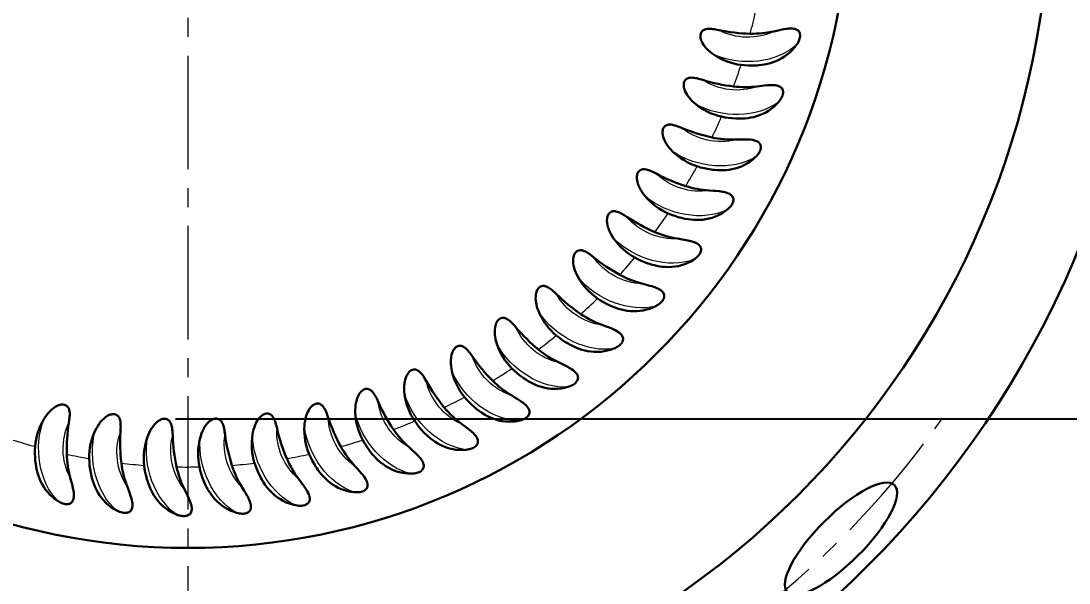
# Model space of a CAD drawing. Extents: x 89 to 609, y 11 to 440.
# Drawn here: x 226.08 to 274.58, y 169.92 to 195.93 of the extents above; entities that cross this region are included whole.
import ezdxf

# ---------------------------------------------------------------- set-up
doc = ezdxf.new("R2010")
doc.units = 0
doc.header["$LTSCALE"] = 7
doc.header["$MEASUREMENT"] = 0
doc.linetypes.add('CENTER2', pattern=[1.125, 0.75, -0.125, 0.125, -0.125])
doc.layers.get('0').update_dxf_attribs({"linetype": 'CONTINUOUS', "lineweight": 15})
for name, color, linetype, lineweight in [('1', 1, 'CENTER2', 15), ('3', 3, 'CONTINUOUS', 30), ('8', 252, 'CONTINUOUS', 15)]:
    doc.layers.add(name, color=color, linetype=linetype, lineweight=lineweight)
doc.styles.add('ITALICT', font='ITALICT.shx', dxfattribs={"width": 0.8, "height": 3})
doc.dimstyles.get("Standard").update_dxf_attribs({"dimtxt": 3, "dimasz": 3, "dimexe": 0.5, "dimexo": 0.5, "dimgap": 0.8, "dimtad": 1, "dimdsep": 46, "dimtxsty": 'ITALICT', "dimcen": 0.09, "dimazin": 2, "dimtfac": 1, "dimtmove": 0, "dimatfit": 3, "dimfxl": 1, "dimtolj": 1, "dimtzin": 0, "dimarcsym": 0})

# ---------------------------------------------------------------- blocks, each defined once
blk = doc.blocks.new('*D10')
at = {"color": 0, "lineweight": -2}
for p, q in [((235.382, 226.87), (314.622, 226.87)), ((314.122, 180.524), (314.122, 223.87)), ((233.233, 177.524), (314.622, 177.524))]:
    blk.add_line(p, q, dxfattribs=at)
at = {"color": 0}
for points in [[(314.622, 223.87), (313.622, 223.87), (314.122, 226.87)], [(313.622, 180.524), (314.622, 180.524), (314.122, 177.524)]]:
    blk.add_solid(points, dxfattribs=at)
at = {"color": 0, "insert": (311.822, 203.447), "char_height": 3, "attachment_point": 5, "rotation": 90, "style": 'ITALICT'}
blk.add_mtext('\\A1;49.35', dxfattribs=at)
blk = doc.blocks.new('*D46')
at = {"color": 0, "lineweight": -2}
for p, q in [((234.307, 278.197), (340.204, 278.197)), ((339.704, 275.197), (339.704, 129.197)), ((234.307, 126.197), (340.204, 126.197))]:
    blk.add_line(p, q, dxfattribs=at)
at = {"color": 0}
for points in [[(339.204, 275.197), (340.204, 275.197), (339.704, 278.197)], [(339.204, 129.197), (340.204, 129.197), (339.704, 126.197)]]:
    blk.add_solid(points, dxfattribs=at)
at = {"color": 0, "insert": (337.404, 202.197), "char_height": 3, "attachment_point": 5, "rotation": 90, "style": 'ITALICT'}
blk.add_mtext('\\A1;152', dxfattribs=at)
blk = doc.blocks.new('*D49')
at = {"color": 0, "lineweight": -2}
blk.add_line((306.788, 183.85), (291.997, 187.568), dxfattribs=at)
at = {"color": 0}
blk.add_solid([(292.119, 188.053), (291.875, 187.084), (289.087, 188.3)], dxfattribs=at)
at = {"color": 0, "insert": (303.026, 187.167), "char_height": 3, "attachment_point": 5, "rotation": 345.8882, "style": 'ITALICT'}
blk.add_mtext('\\A1;R57', dxfattribs=at)
blk = doc.blocks.new('*D50')
at = {"color": 0, "lineweight": -2}
blk.add_line((309.376, 149.346), (290.556, 162.509), dxfattribs=at)
blk.add_arc((233.807, 202.197), 66.25, 321.48913, 325.46446, dxfattribs=at)
at = {"color": 0}
blk.add_solid([(290.842, 162.919), (290.269, 162.099), (288.098, 164.228)], dxfattribs=at)
at = {"color": 0, "insert": (304.56, 155.521), "char_height": 3, "attachment_point": 5, "rotation": 325.032, "style": 'ITALICT'}
blk.add_mtext('\\A1;R66.25', dxfattribs=at)
blk = doc.blocks.new('*U64')
at = {"layer": '1'}
blk.add_arc((42.738, 0), 42.738, 170.2086, 189.7914, dxfattribs=at)
at = {"layer": '3'}
blk.add_ellipse((0, 0), major_axis=(0, 3.5), ratio=0.316357, dxfattribs=at)
blk = doc.blocks.new('*U65')
at = {"color": 0, "linetype": 'ByBlock', "lineweight": -2, "rotation": 135.0000000000001}
blk.add_blockref('*U64', (264.028, 171.977), dxfattribs=at)

msp = doc.modelspace()

# ---------------------------------------------------------------- linework, layer by layer
at = {"layer": '1'}
msp.add_line((233.807, 202.197), (233.807, 126.197), dxfattribs=at)
msp.add_arc((233.807, 202.197), 57, 193.4627, 347.3297, dxfattribs=at)
at = {"layer": '3'}
for radius in [44.5, 39.908, 30.65]:
    msp.add_circle((233.807, 202.197), radius, dxfattribs=at)
at = {"layer": '8', "lineweight": 30}
for points in [[(258.378, 195.509), (258.241, 195.536), (258.172, 195.548), (258.1, 195.559), (258.027, 195.566), (257.971, 195.569), (257.915, 195.57), (257.849, 195.566), (257.785, 195.556), (257.754, 195.549), (257.723, 195.539), (257.695, 195.527), (257.667, 195.513), (257.629, 195.487), (257.595, 195.456), (257.568, 195.42), (257.546, 195.379), (257.532, 195.336), (257.523, 195.291), (257.52, 195.244), (257.522, 195.197), (257.528, 195.15), (257.541, 195.093), (257.559, 195.037), (257.582, 194.982), (257.601, 194.942), (257.622, 194.902), (257.67, 194.826), (257.723, 194.753), (257.759, 194.708), (257.797, 194.665), (257.837, 194.623), (257.88, 194.581), (257.967, 194.503), (258.06, 194.43), (258.156, 194.363)], [(261.964, 194.822), (262.005, 194.882), (262.041, 194.944), (262.073, 195.009), (262.094, 195.059), (262.111, 195.111), (262.124, 195.163), (262.132, 195.216), (262.134, 195.272), (262.132, 195.3), (262.128, 195.327), (262.119, 195.362), (262.107, 195.395), (262.091, 195.426), (262.068, 195.458), (262.041, 195.486), (262.011, 195.509), (261.978, 195.529), (261.944, 195.545), (261.917, 195.555), (261.889, 195.563), (261.832, 195.575), (261.774, 195.582), (261.729, 195.584), (261.683, 195.585), (261.592, 195.58), (261.529, 195.574), (261.466, 195.565), (261.386, 195.552), (261.228, 195.522), (261.124, 195.499), (260.916, 195.453)], [(261.01, 194.072), (260.884, 194.026), (260.756, 193.985), (260.625, 193.952), (260.492, 193.924), (260.358, 193.903), (260.223, 193.887), (260.141, 193.88), (260.059, 193.875), (259.895, 193.871), (259.73, 193.874), (259.565, 193.884), (259.401, 193.901)], [(257.631, 193.204), (257.497, 193.244), (257.43, 193.262), (257.359, 193.279), (257.287, 193.294), (257.232, 193.303), (257.176, 193.309), (257.11, 193.311), (257.045, 193.307), (257.013, 193.303), (256.982, 193.296), (256.952, 193.287), (256.924, 193.275), (256.883, 193.253), (256.847, 193.225), (256.816, 193.192), (256.791, 193.154), (256.772, 193.112), (256.759, 193.068), (256.751, 193.021), (256.749, 192.974), (256.751, 192.927), (256.759, 192.869), (256.771, 192.812), (256.788, 192.755), (256.804, 192.713), (256.821, 192.672), (256.861, 192.591), (256.907, 192.513), (256.939, 192.466), (256.972, 192.419), (257.009, 192.373), (257.047, 192.327), (257.126, 192.242), (257.212, 192.16), (257.302, 192.084)], [(261.136, 192.179), (261.182, 192.235), (261.224, 192.293), (261.262, 192.355), (261.288, 192.403), (261.309, 192.452), (261.327, 192.503), (261.34, 192.555), (261.347, 192.611), (261.348, 192.639), (261.347, 192.667), (261.341, 192.702), (261.332, 192.736), (261.319, 192.768), (261.299, 192.802), (261.275, 192.833), (261.248, 192.859), (261.217, 192.882), (261.184, 192.901), (261.158, 192.913), (261.132, 192.924), (261.076, 192.941), (261.018, 192.954), (260.974, 192.96), (260.929, 192.965), (260.837, 192.969), (260.774, 192.968), (260.71, 192.966), (260.63, 192.961), (260.469, 192.945), (260.363, 192.933), (260.152, 192.907)], [(256.668, 190.98), (256.539, 191.033), (256.474, 191.057), (256.405, 191.081), (256.334, 191.102), (256.28, 191.116), (256.225, 191.127), (256.16, 191.136), (256.095, 191.139), (256.063, 191.137), (256.031, 191.133), (256.001, 191.127), (255.971, 191.118), (255.929, 191.1), (255.89, 191.076), (255.856, 191.046), (255.827, 191.01), (255.804, 190.97), (255.787, 190.927), (255.775, 190.882), (255.768, 190.835), (255.766, 190.788), (255.768, 190.73), (255.775, 190.671), (255.787, 190.613), (255.798, 190.57), (255.811, 190.527), (255.843, 190.443), (255.882, 190.361), (255.909, 190.311), (255.938, 190.262), (255.97, 190.212), (256.003, 190.163), (256.074, 190.07), (256.151, 189.981), (256.234, 189.896)], [(260.114, 191.524), (259.985, 191.489), (259.853, 191.461), (259.72, 191.44), (259.585, 191.425), (259.45, 191.416), (259.313, 191.413), (259.231, 191.414), (259.149, 191.417), (258.985, 191.429), (258.822, 191.448), (258.659, 191.473), (258.497, 191.506)], [(260.06, 189.627), (260.111, 189.678), (260.158, 189.732), (260.202, 189.789), (260.232, 189.835), (260.259, 189.882), (260.281, 189.931), (260.299, 189.981), (260.311, 190.037), (260.315, 190.064), (260.316, 190.092), (260.314, 190.128), (260.308, 190.163), (260.298, 190.196), (260.282, 190.232), (260.26, 190.264), (260.236, 190.293), (260.207, 190.318), (260.177, 190.341), (260.152, 190.355), (260.126, 190.369), (260.073, 190.391), (260.016, 190.409), (259.973, 190.42), (259.928, 190.429), (259.838, 190.441), (259.774, 190.447), (259.711, 190.451), (259.63, 190.453), (259.469, 190.453), (259.362, 190.451), (259.15, 190.445)], [(258.981, 189.071), (258.848, 189.049), (258.715, 189.034), (258.58, 189.025), (258.445, 189.023), (258.309, 189.028), (258.173, 189.038), (258.091, 189.046), (258.01, 189.057), (257.848, 189.084), (257.686, 189.119), (257.527, 189.16), (257.369, 189.207)], [(255.498, 188.858), (255.375, 188.922), (255.312, 188.953), (255.246, 188.983), (255.178, 189.011), (255.125, 189.03), (255.071, 189.047), (255.007, 189.061), (254.943, 189.07), (254.911, 189.072), (254.879, 189.071), (254.848, 189.068), (254.817, 189.062), (254.774, 189.048), (254.733, 189.027), (254.696, 189), (254.664, 188.968), (254.638, 188.93), (254.616, 188.889), (254.6, 188.845), (254.589, 188.799), (254.582, 188.752), (254.578, 188.694), (254.58, 188.635), (254.586, 188.576), (254.593, 188.532), (254.602, 188.489), (254.626, 188.402), (254.657, 188.317), (254.679, 188.264), (254.703, 188.212), (254.73, 188.159), (254.759, 188.108), (254.821, 188.008), (254.889, 187.912), (254.963, 187.82)], [(258.746, 187.188), (258.802, 187.234), (258.854, 187.284), (258.903, 187.337), (258.937, 187.379), (258.968, 187.424), (258.995, 187.47), (259.018, 187.519), (259.035, 187.572), (259.041, 187.6), (259.045, 187.627), (259.047, 187.663), (259.044, 187.698), (259.037, 187.732), (259.024, 187.769), (259.006, 187.804), (258.984, 187.834), (258.959, 187.863), (258.93, 187.888), (258.907, 187.905), (258.883, 187.921), (258.831, 187.948), (258.777, 187.971), (258.735, 187.986), (258.691, 187.999), (258.602, 188.02), (258.54, 188.032), (258.477, 188.042), (258.397, 188.052), (258.236, 188.067), (258.13, 188.075), (257.918, 188.089)], [(254.132, 186.857), (254.015, 186.932), (253.956, 186.969), (253.893, 187.005), (253.827, 187.04), (253.777, 187.064), (253.725, 187.085), (253.663, 187.106), (253.6, 187.12), (253.568, 187.125), (253.536, 187.127), (253.504, 187.127), (253.474, 187.124), (253.429, 187.114), (253.386, 187.098), (253.347, 187.075), (253.312, 187.045), (253.282, 187.01), (253.257, 186.971), (253.237, 186.929), (253.221, 186.885), (253.21, 186.839), (253.201, 186.781), (253.197, 186.722), (253.197, 186.663), (253.2, 186.618), (253.205, 186.574), (253.221, 186.485), (253.243, 186.398), (253.26, 186.343), (253.279, 186.289), (253.301, 186.234), (253.325, 186.18), (253.377, 186.075), (253.436, 185.973), (253.501, 185.874)], [(257.619, 186.738), (257.485, 186.728), (257.351, 186.726), (257.216, 186.73), (257.081, 186.741), (256.946, 186.758), (256.812, 186.781), (256.731, 186.798), (256.651, 186.816), (256.492, 186.859), (256.335, 186.908), (256.18, 186.964), (256.027, 187.027)], [(257.207, 184.886), (257.266, 184.926), (257.323, 184.97), (257.377, 185.018), (257.415, 185.057), (257.45, 185.099), (257.481, 185.143), (257.508, 185.189), (257.531, 185.241), (257.54, 185.267), (257.546, 185.294), (257.551, 185.33), (257.552, 185.365), (257.548, 185.399), (257.539, 185.438), (257.524, 185.473), (257.505, 185.506), (257.482, 185.537), (257.456, 185.564), (257.435, 185.584), (257.412, 185.602), (257.364, 185.634), (257.312, 185.662), (257.271, 185.681), (257.229, 185.698), (257.143, 185.727), (257.081, 185.745), (257.019, 185.761), (256.941, 185.778), (256.782, 185.809), (256.678, 185.827), (256.468, 185.861)], [(252.582, 184.994), (252.473, 185.081), (252.417, 185.123), (252.358, 185.165), (252.296, 185.205), (252.248, 185.234), (252.198, 185.26), (252.138, 185.287), (252.077, 185.307), (252.045, 185.315), (252.014, 185.32), (251.983, 185.323), (251.952, 185.323), (251.906, 185.318), (251.862, 185.305), (251.821, 185.286), (251.783, 185.26), (251.75, 185.228), (251.722, 185.192), (251.698, 185.151), (251.678, 185.109), (251.662, 185.064), (251.648, 185.007), (251.638, 184.949), (251.633, 184.89), (251.632, 184.846), (251.632, 184.801), (251.639, 184.711), (251.653, 184.622), (251.665, 184.566), (251.679, 184.51), (251.695, 184.453), (251.714, 184.397), (251.756, 184.288), (251.805, 184.181), (251.86, 184.076)], [(256.042, 184.544), (255.907, 184.548), (255.773, 184.558), (255.639, 184.575), (255.506, 184.599), (255.374, 184.629), (255.242, 184.664), (255.164, 184.688), (255.086, 184.714), (254.932, 184.772), (254.78, 184.836), (254.631, 184.906), (254.485, 184.983)], [(250.861, 183.287), (250.761, 183.384), (250.71, 183.431), (250.655, 183.479), (250.597, 183.525), (250.552, 183.558), (250.505, 183.589), (250.448, 183.621), (250.389, 183.647), (250.358, 183.658), (250.327, 183.666), (250.296, 183.672), (250.266, 183.675), (250.22, 183.674), (250.175, 183.665), (250.132, 183.65), (250.092, 183.628), (250.056, 183.599), (250.024, 183.566), (249.996, 183.528), (249.972, 183.487), (249.953, 183.444), (249.933, 183.389), (249.918, 183.332), (249.907, 183.274), (249.901, 183.23), (249.898, 183.185), (249.896, 183.095), (249.902, 183.005), (249.908, 182.948), (249.917, 182.891), (249.928, 182.833), (249.941, 182.776), (249.972, 182.663), (250.011, 182.552), (250.056, 182.443)], [(255.455, 182.74), (255.518, 182.774), (255.579, 182.813), (255.637, 182.856), (255.679, 182.891), (255.718, 182.929), (255.753, 182.969), (255.784, 183.013), (255.812, 183.062), (255.823, 183.088), (255.832, 183.114), (255.84, 183.149), (255.844, 183.184), (255.844, 183.219), (255.838, 183.258), (255.827, 183.295), (255.811, 183.329), (255.791, 183.362), (255.768, 183.392), (255.749, 183.413), (255.728, 183.433), (255.683, 183.47), (255.634, 183.503), (255.595, 183.525), (255.554, 183.546), (255.471, 183.584), (255.412, 183.607), (255.352, 183.629), (255.276, 183.654), (255.12, 183.699), (255.018, 183.727), (254.812, 183.781)], [(254.263, 182.511), (254.13, 182.527), (253.997, 182.55), (253.865, 182.58), (253.735, 182.616), (253.606, 182.658), (253.478, 182.706), (253.403, 182.738), (253.328, 182.771), (253.179, 182.843), (253.034, 182.921), (252.893, 183.005), (252.755, 183.096)], [(248.987, 181.752), (248.896, 181.858), (248.849, 181.909), (248.799, 181.962), (248.746, 182.013), (248.704, 182.051), (248.66, 182.086), (248.607, 182.123), (248.55, 182.155), (248.521, 182.168), (248.491, 182.18), (248.461, 182.188), (248.43, 182.194), (248.384, 182.197), (248.339, 182.194), (248.295, 182.182), (248.253, 182.164), (248.215, 182.139), (248.18, 182.109), (248.148, 182.074), (248.121, 182.035), (248.097, 181.994), (248.072, 181.942), (248.052, 181.886), (248.035, 181.829), (248.026, 181.786), (248.018, 181.742), (248.008, 181.652), (248.004, 181.562), (248.005, 181.505), (248.008, 181.448), (248.014, 181.389), (248.021, 181.33), (248.042, 181.215), (248.07, 181.1), (248.104, 180.987)], [(253.507, 180.77), (253.574, 180.799), (253.638, 180.831), (253.7, 180.868), (253.745, 180.899), (253.787, 180.933), (253.826, 180.971), (253.861, 181.011), (253.893, 181.057), (253.907, 181.082), (253.918, 181.107), (253.93, 181.141), (253.937, 181.175), (253.94, 181.21), (253.938, 181.249), (253.93, 181.287), (253.918, 181.323), (253.901, 181.357), (253.881, 181.39), (253.864, 181.412), (253.845, 181.434), (253.803, 181.475), (253.758, 181.513), (253.721, 181.539), (253.683, 181.564), (253.604, 181.609), (253.547, 181.638), (253.489, 181.665), (253.416, 181.697), (253.266, 181.757), (253.166, 181.794), (252.967, 181.868)], [(252.299, 180.656), (252.168, 180.684), (252.038, 180.72), (251.91, 180.762), (251.783, 180.81), (251.659, 180.865), (251.537, 180.925), (251.464, 180.963), (251.393, 181.003), (251.252, 181.089), (251.115, 181.181), (250.982, 181.278), (250.853, 181.381)], [(246.975, 180.402), (246.894, 180.515), (246.853, 180.571), (246.808, 180.629), (246.76, 180.685), (246.722, 180.726), (246.682, 180.765), (246.632, 180.807), (246.578, 180.844), (246.55, 180.861), (246.521, 180.875), (246.492, 180.886), (246.463, 180.895), (246.417, 180.902), (246.372, 180.903), (246.327, 180.896), (246.283, 180.881), (246.243, 180.86), (246.205, 180.833), (246.171, 180.802), (246.139, 180.766), (246.112, 180.728), (246.082, 180.677), (246.056, 180.624), (246.035, 180.569), (246.021, 180.527), (246.009, 180.484), (245.991, 180.396), (245.979, 180.306), (245.974, 180.249), (245.972, 180.192), (245.972, 180.133), (245.974, 180.073), (245.983, 179.957), (246, 179.84), (246.023, 179.725)], [(251.381, 178.995), (251.45, 179.017), (251.517, 179.043), (251.582, 179.074), (251.63, 179.101), (251.675, 179.13), (251.718, 179.164), (251.756, 179.2), (251.793, 179.244), (251.809, 179.267), (251.822, 179.291), (251.837, 179.323), (251.848, 179.357), (251.854, 179.391), (251.856, 179.431), (251.852, 179.469), (251.843, 179.506), (251.829, 179.542), (251.812, 179.576), (251.797, 179.6), (251.78, 179.624), (251.743, 179.668), (251.701, 179.71), (251.667, 179.739), (251.632, 179.768), (251.557, 179.82), (251.503, 179.854), (251.448, 179.887), (251.378, 179.926), (251.235, 180), (251.139, 180.046), (250.947, 180.138)], [(244.843, 179.249), (244.774, 179.37), (244.738, 179.429), (244.699, 179.491), (244.656, 179.551), (244.622, 179.595), (244.586, 179.638), (244.54, 179.685), (244.491, 179.727), (244.464, 179.746), (244.437, 179.763), (244.409, 179.777), (244.38, 179.788), (244.336, 179.8), (244.291, 179.805), (244.245, 179.802), (244.201, 179.792), (244.158, 179.775), (244.118, 179.752), (244.081, 179.723), (244.046, 179.691), (244.015, 179.655), (243.981, 179.608), (243.95, 179.558), (243.924, 179.505), (243.906, 179.464), (243.89, 179.422), (243.863, 179.336), (243.843, 179.248), (243.833, 179.192), (243.825, 179.135), (243.819, 179.076), (243.815, 179.017), (243.814, 178.9), (243.819, 178.783), (243.832, 178.665)], [(250.167, 178.995), (250.04, 179.036), (249.914, 179.084), (249.79, 179.138), (249.669, 179.199), (249.55, 179.265), (249.434, 179.336), (249.366, 179.381), (249.298, 179.428), (249.166, 179.526), (249.039, 179.631), (248.916, 179.74), (248.797, 179.855)], [(242.612, 178.304), (242.555, 178.431), (242.524, 178.493), (242.491, 178.558), (242.454, 178.622), (242.425, 178.67), (242.393, 178.716), (242.352, 178.767), (242.306, 178.813), (242.282, 178.835), (242.256, 178.854), (242.23, 178.87), (242.202, 178.885), (242.159, 178.901), (242.115, 178.91), (242.069, 178.911), (242.024, 178.905), (241.98, 178.892), (241.938, 178.873), (241.898, 178.848), (241.861, 178.82), (241.826, 178.787), (241.787, 178.743), (241.752, 178.696), (241.721, 178.646), (241.699, 178.607), (241.679, 178.567), (241.644, 178.484), (241.616, 178.398), (241.6, 178.343), (241.587, 178.287), (241.576, 178.229), (241.567, 178.171), (241.554, 178.054), (241.548, 177.937), (241.55, 177.819)], [(247.888, 177.545), (247.765, 177.598), (247.644, 177.658), (247.526, 177.723), (247.411, 177.795), (247.299, 177.872), (247.19, 177.954), (247.126, 178.005), (247.064, 178.058), (246.942, 178.169), (246.825, 178.285), (246.713, 178.406), (246.606, 178.531)], [(249.096, 177.429), (249.167, 177.445), (249.236, 177.464), (249.304, 177.489), (249.354, 177.511), (249.401, 177.537), (249.447, 177.566), (249.489, 177.598), (249.53, 177.638), (249.547, 177.66), (249.563, 177.682), (249.581, 177.713), (249.595, 177.746), (249.604, 177.779), (249.61, 177.818), (249.61, 177.857), (249.604, 177.894), (249.594, 177.931), (249.58, 177.967), (249.568, 177.992), (249.553, 178.017), (249.52, 178.065), (249.483, 178.111), (249.452, 178.143), (249.419, 178.175), (249.35, 178.234), (249.3, 178.273), (249.248, 178.311), (249.182, 178.356), (249.046, 178.444), (248.955, 178.499), (248.773, 178.609)], [(228.296, 177.337), (228.317, 177.474), (228.325, 177.544), (228.332, 177.616), (228.336, 177.69), (228.337, 177.746), (228.335, 177.802), (228.328, 177.867), (228.315, 177.931), (228.306, 177.962), (228.295, 177.992), (228.281, 178.02), (228.266, 178.047), (228.239, 178.084), (228.206, 178.115), (228.168, 178.141), (228.127, 178.161), (228.083, 178.174), (228.037, 178.18), (227.99, 178.181), (227.943, 178.177), (227.897, 178.168), (227.84, 178.152), (227.785, 178.131), (227.732, 178.106), (227.692, 178.085), (227.654, 178.062), (227.58, 178.011), (227.509, 177.955), (227.467, 177.917), (227.426, 177.877), (227.385, 177.834), (227.345, 177.79), (227.272, 177.699), (227.203, 177.603), (227.14, 177.503)], [(240.301, 177.575), (240.256, 177.707), (240.232, 177.772), (240.204, 177.84), (240.174, 177.907), (240.149, 177.957), (240.122, 178.006), (240.086, 178.061), (240.045, 178.111), (240.023, 178.135), (239.999, 178.156), (239.975, 178.175), (239.948, 178.192), (239.907, 178.212), (239.863, 178.226), (239.818, 178.232), (239.773, 178.23), (239.728, 178.221), (239.684, 178.206), (239.642, 178.185), (239.602, 178.16), (239.565, 178.131), (239.522, 178.091), (239.482, 178.047), (239.446, 178), (239.421, 177.964), (239.397, 177.926), (239.355, 177.846), (239.318, 177.764), (239.298, 177.71), (239.279, 177.656), (239.263, 177.599), (239.248, 177.542), (239.224, 177.427), (239.207, 177.311), (239.197, 177.193)], [(230.684, 176.925), (230.692, 177.064), (230.694, 177.134), (230.693, 177.207), (230.691, 177.281), (230.686, 177.336), (230.679, 177.392), (230.665, 177.456), (230.647, 177.518), (230.635, 177.548), (230.621, 177.577), (230.605, 177.604), (230.587, 177.629), (230.556, 177.663), (230.52, 177.692), (230.48, 177.714), (230.437, 177.73), (230.392, 177.738), (230.346, 177.74), (230.3, 177.737), (230.253, 177.728), (230.208, 177.715), (230.153, 177.694), (230.1, 177.668), (230.049, 177.638), (230.012, 177.613), (229.976, 177.587), (229.907, 177.529), (229.842, 177.466), (229.804, 177.424), (229.766, 177.38), (229.73, 177.334), (229.695, 177.286), (229.63, 177.189), (229.571, 177.087), (229.518, 176.981)], [(233.101, 176.743), (233.095, 176.882), (233.09, 176.952), (233.083, 177.024), (233.073, 177.097), (233.063, 177.152), (233.051, 177.207), (233.031, 177.27), (233.007, 177.33), (232.992, 177.358), (232.975, 177.386), (232.957, 177.411), (232.937, 177.434), (232.903, 177.465), (232.864, 177.491), (232.823, 177.509), (232.779, 177.52), (232.733, 177.524), (232.687, 177.522), (232.641, 177.514), (232.595, 177.501), (232.551, 177.484), (232.499, 177.458), (232.449, 177.427), (232.401, 177.392), (232.366, 177.364), (232.333, 177.334), (232.27, 177.27), (232.211, 177.201), (232.176, 177.155), (232.144, 177.108), (232.112, 177.059), (232.081, 177.008), (232.026, 176.905), (231.977, 176.798), (231.934, 176.688)], [(235.523, 176.791), (235.504, 176.929), (235.493, 176.998), (235.479, 177.069), (235.462, 177.141), (235.447, 177.195), (235.429, 177.248), (235.404, 177.309), (235.374, 177.366), (235.357, 177.393), (235.337, 177.419), (235.317, 177.442), (235.294, 177.464), (235.258, 177.491), (235.217, 177.513), (235.174, 177.527), (235.129, 177.534), (235.083, 177.534), (235.037, 177.527), (234.992, 177.515), (234.948, 177.498), (234.906, 177.476), (234.856, 177.445), (234.809, 177.41), (234.765, 177.371), (234.733, 177.339), (234.703, 177.306), (234.646, 177.237), (234.594, 177.162), (234.564, 177.114), (234.536, 177.064), (234.509, 177.012), (234.483, 176.958), (234.438, 176.85), (234.4, 176.739), (234.368, 176.625)], [(237.931, 177.069), (237.899, 177.205), (237.881, 177.272), (237.86, 177.342), (237.837, 177.412), (237.817, 177.464), (237.794, 177.515), (237.763, 177.573), (237.727, 177.628), (237.707, 177.653), (237.686, 177.677), (237.663, 177.698), (237.639, 177.717), (237.6, 177.741), (237.557, 177.759), (237.513, 177.769), (237.467, 177.771), (237.422, 177.767), (237.377, 177.756), (237.333, 177.739), (237.291, 177.718), (237.251, 177.692), (237.205, 177.657), (237.161, 177.617), (237.121, 177.574), (237.092, 177.54), (237.065, 177.504), (237.015, 177.429), (236.971, 177.351), (236.945, 177.299), (236.922, 177.247), (236.9, 177.192), (236.879, 177.137), (236.845, 177.025), (236.817, 176.91), (236.796, 176.794)], [(245.481, 176.319), (245.363, 176.383), (245.249, 176.454), (245.138, 176.53), (245.03, 176.612), (244.926, 176.7), (244.825, 176.792), (244.767, 176.849), (244.709, 176.908), (244.598, 177.029), (244.493, 177.156), (244.393, 177.287), (244.298, 177.422)], [(246.673, 176.088), (246.744, 176.097), (246.815, 176.11), (246.885, 176.128), (246.937, 176.145), (246.987, 176.166), (247.035, 176.19), (247.08, 176.219), (247.124, 176.255), (247.144, 176.275), (247.162, 176.295), (247.182, 176.325), (247.199, 176.356), (247.212, 176.388), (247.221, 176.426), (247.224, 176.465), (247.223, 176.503), (247.216, 176.54), (247.206, 176.577), (247.195, 176.604), (247.184, 176.63), (247.155, 176.681), (247.122, 176.73), (247.094, 176.765), (247.065, 176.8), (247.002, 176.866), (246.955, 176.909), (246.907, 176.952), (246.846, 177.003), (246.719, 177.103), (246.634, 177.167), (246.463, 177.293)], [(242.968, 175.326), (242.857, 175.401), (242.75, 175.483), (242.646, 175.569), (242.547, 175.661), (242.452, 175.758), (242.36, 175.859), (242.307, 175.922), (242.256, 175.986), (242.157, 176.117), (242.064, 176.253), (241.977, 176.393), (241.895, 176.537)], [(226.986, 174.639), (226.933, 174.763), (226.887, 174.889), (226.847, 175.018), (226.813, 175.149), (226.785, 175.282), (226.763, 175.416), (226.752, 175.498), (226.744, 175.579), (226.732, 175.743), (226.727, 175.908), (226.729, 176.073), (226.738, 176.238)], [(244.133, 174.983), (244.205, 174.985), (244.277, 174.991), (244.348, 175.003), (244.401, 175.015), (244.453, 175.031), (244.503, 175.051), (244.55, 175.075), (244.598, 175.107), (244.619, 175.124), (244.639, 175.143), (244.662, 175.171), (244.682, 175.2), (244.698, 175.231), (244.71, 175.268), (244.718, 175.306), (244.719, 175.344), (244.717, 175.382), (244.71, 175.419), (244.702, 175.447), (244.693, 175.474), (244.669, 175.528), (244.641, 175.579), (244.617, 175.617), (244.591, 175.655), (244.534, 175.726), (244.492, 175.774), (244.448, 175.821), (244.392, 175.878), (244.275, 175.989), (244.196, 176.061), (244.038, 176.203)], [(229.637, 174.116), (229.572, 174.233), (229.514, 174.355), (229.462, 174.479), (229.416, 174.607), (229.376, 174.736), (229.341, 174.868), (229.322, 174.948), (229.306, 175.028), (229.278, 175.19), (229.258, 175.354), (229.245, 175.518), (229.238, 175.683)], [(240.372, 174.577), (240.269, 174.662), (240.17, 174.754), (240.075, 174.85), (239.985, 174.951), (239.899, 175.056), (239.818, 175.166), (239.771, 175.233), (239.726, 175.301), (239.64, 175.442), (239.561, 175.586), (239.487, 175.734), (239.42, 175.884)], [(232.325, 173.846), (232.25, 173.957), (232.18, 174.073), (232.117, 174.192), (232.059, 174.314), (232.006, 174.439), (231.959, 174.567), (231.933, 174.645), (231.909, 174.723), (231.866, 174.882), (231.83, 175.043), (231.801, 175.206), (231.779, 175.369)], [(235.026, 173.834), (234.941, 173.937), (234.861, 174.045), (234.786, 174.158), (234.717, 174.274), (234.653, 174.394), (234.594, 174.517), (234.56, 174.591), (234.529, 174.667), (234.471, 174.821), (234.42, 174.978), (234.376, 175.137), (234.338, 175.298)], [(237.717, 174.078), (237.622, 174.173), (237.532, 174.273), (237.447, 174.378), (237.367, 174.487), (237.292, 174.6), (237.221, 174.717), (237.181, 174.788), (237.143, 174.861), (237.071, 175.008), (237.005, 175.16), (236.946, 175.314), (236.893, 175.47)], [(241.499, 174.125), (241.571, 174.12), (241.643, 174.12), (241.715, 174.124), (241.769, 174.131), (241.822, 174.142), (241.874, 174.157), (241.924, 174.177), (241.974, 174.204), (241.997, 174.219), (242.018, 174.236), (242.044, 174.261), (242.067, 174.288), (242.085, 174.318), (242.101, 174.354), (242.112, 174.391), (242.117, 174.428), (242.118, 174.466), (242.115, 174.504), (242.11, 174.533), (242.103, 174.561), (242.085, 174.616), (242.062, 174.67), (242.041, 174.71), (242.019, 174.75), (241.969, 174.826), (241.932, 174.878), (241.893, 174.929), (241.842, 174.991), (241.736, 175.113), (241.665, 175.192), (241.521, 175.348)], [(227.781, 173.721), (227.842, 173.684), (227.906, 173.65), (227.972, 173.621), (228.023, 173.603), (228.075, 173.588), (228.128, 173.578), (228.182, 173.573), (228.238, 173.573), (228.266, 173.577), (228.293, 173.582), (228.327, 173.592), (228.36, 173.606), (228.39, 173.624), (228.421, 173.648), (228.447, 173.677), (228.469, 173.707), (228.487, 173.741), (228.502, 173.776), (228.51, 173.804), (228.517, 173.832), (228.526, 173.889), (228.53, 173.948), (228.531, 173.993), (228.529, 174.038), (228.52, 174.129), (228.51, 174.192), (228.499, 174.255), (228.482, 174.333), (228.444, 174.491), (228.417, 174.593), (228.361, 174.798)], [(238.796, 173.521), (238.867, 173.509), (238.939, 173.502), (239.011, 173.499), (239.065, 173.502), (239.119, 173.507), (239.172, 173.517), (239.223, 173.532), (239.276, 173.554), (239.3, 173.567), (239.323, 173.582), (239.351, 173.605), (239.376, 173.63), (239.397, 173.657), (239.417, 173.691), (239.431, 173.727), (239.44, 173.764), (239.445, 173.802), (239.445, 173.84), (239.443, 173.869), (239.439, 173.897), (239.426, 173.954), (239.408, 174.01), (239.391, 174.052), (239.372, 174.093), (239.33, 174.174), (239.298, 174.229), (239.264, 174.283), (239.22, 174.35), (239.126, 174.482), (239.062, 174.567), (238.934, 174.737)], [(230.515, 173.277), (230.58, 173.246), (230.646, 173.219), (230.715, 173.196), (230.768, 173.183), (230.821, 173.173), (230.875, 173.168), (230.928, 173.167), (230.984, 173.174), (231.012, 173.18), (231.038, 173.187), (231.071, 173.201), (231.102, 173.218), (231.13, 173.238), (231.159, 173.266), (231.182, 173.296), (231.201, 173.329), (231.216, 173.364), (231.227, 173.401), (231.233, 173.429), (231.238, 173.457), (231.241, 173.515), (231.24, 173.574), (231.236, 173.619), (231.229, 173.664), (231.212, 173.754), (231.196, 173.815), (231.179, 173.877), (231.155, 173.953), (231.102, 174.106), (231.065, 174.206), (230.99, 174.405)], [(233.279, 173.095), (233.346, 173.07), (233.415, 173.049), (233.486, 173.033), (233.539, 173.025), (233.593, 173.021), (233.647, 173.02), (233.7, 173.025), (233.756, 173.037), (233.783, 173.045), (233.808, 173.056), (233.84, 173.072), (233.869, 173.092), (233.895, 173.115), (233.921, 173.145), (233.942, 173.178), (233.957, 173.212), (233.969, 173.248), (233.976, 173.286), (233.98, 173.314), (233.981, 173.343), (233.979, 173.401), (233.972, 173.46), (233.964, 173.504), (233.953, 173.548), (233.927, 173.636), (233.906, 173.696), (233.883, 173.755), (233.852, 173.829), (233.784, 173.976), (233.738, 174.072), (233.645, 174.263)], [(236.047, 173.177), (236.117, 173.158), (236.188, 173.144), (236.259, 173.135), (236.314, 173.132), (236.368, 173.132), (236.421, 173.137), (236.474, 173.147), (236.528, 173.164), (236.554, 173.175), (236.578, 173.188), (236.608, 173.207), (236.636, 173.23), (236.659, 173.255), (236.682, 173.287), (236.699, 173.322), (236.712, 173.358), (236.72, 173.395), (236.724, 173.433), (236.724, 173.461), (236.723, 173.49), (236.716, 173.548), (236.703, 173.605), (236.69, 173.649), (236.676, 173.692), (236.642, 173.776), (236.615, 173.834), (236.586, 173.891), (236.548, 173.962), (236.467, 174.102), (236.412, 174.193), (236.301, 174.374)]]:
    msp.add_lwpolyline(points, dxfattribs=at)
at = {"layer": '8', "lineweight": 13}
for start, end in [(345.243, 347.4946), (339.7884, 342.04), (334.3339, 336.5855), (328.8794, 331.1309), (323.4248, 325.6764), (317.9703, 320.2218), (312.5157, 314.7673), (307.0612, 309.3127), (301.6066, 303.8582), (296.1521, 298.4037), (290.6975, 292.9491), (252.5157, 254.7673), (285.243, 287.4946), (257.9703, 260.2218), (279.7884, 282.04), (263.4248, 265.6764), (268.8794, 271.1309), (274.3339, 276.5855)]:
    msp.add_arc((233.807, 202.197), 26.905, start, end, dxfattribs=at)
at = {"layer": '8', "lineweight": 30}
for centre, radius, start, end in [((259.997, 203.283), 7.941, 258.235, 268.7593), ((259.918, 199.913), 4.57, 268.8295, 282.6156), ((260.225, 196.055), 2.132, 291.6015, 324.6782), ((259.77, 196.801), 2.924, 236.5007, 262.7489), ((259.981, 200.789), 7.941, 252.7804, 263.3048), ((259.583, 197.441), 4.57, 263.375, 277.1611), ((259.14, 194.358), 2.924, 231.0461, 257.2944), ((259.521, 193.572), 2.132, 286.147, 319.2237), ((259.729, 198.307), 7.941, 247.3259, 257.8502), ((259.014, 195.013), 4.57, 257.9204, 271.7065), ((258.28, 191.985), 2.924, 225.5916, 251.8399), ((258.585, 191.167), 2.132, 280.6925, 313.7691), ((259.242, 195.861), 7.941, 241.8714, 252.3957), ((258.217, 192.649), 4.57, 252.4659, 266.252), ((257.198, 189.705), 2.924, 220.1371, 246.3853), ((258.524, 193.472), 7.941, 236.4168, 246.9412), ((257.423, 188.864), 2.135, 275.259, 308.2961), ((255.905, 187.538), 2.924, 214.6825, 240.9308), ((257.199, 190.372), 4.57, 247.0113, 260.7974), ((257.583, 191.162), 7.941, 230.9623, 241.4866), ((256.05, 186.677), 2.132, 269.7834, 302.86), ((254.411, 185.504), 2.924, 209.228, 235.4762), ((255.969, 188.202), 4.57, 241.5568, 255.3429), ((256.427, 188.952), 7.941, 225.5077, 236.0321), ((252.731, 183.621), 2.924, 203.7734, 230.0217), ((254.538, 186.159), 4.57, 236.1023, 249.8883), ((254.474, 184.633), 2.132, 264.3288, 297.4055), ((255.065, 186.862), 7.941, 220.0532, 230.5775), ((250.88, 181.906), 2.924, 198.3189, 224.5671), ((252.92, 184.261), 4.57, 230.6477, 244.4338), ((252.71, 182.748), 2.132, 258.8743, 291.9509), ((253.511, 184.911), 7.941, 214.5986, 225.123), ((248.874, 180.375), 2.924, 192.8643, 219.1126), ((251.779, 183.116), 7.941, 209.1441, 219.6684), ((251.128, 182.526), 4.57, 225.1932, 238.9792), ((250.776, 181.042), 2.135, 253.4408, 286.478), ((246.731, 179.042), 2.924, 187.4098, 213.658), ((249.883, 181.494), 7.941, 203.6895, 214.2139), ((249.18, 180.968), 4.57, 219.7386, 233.5247), ((229.653, 176.007), 2.924, 149.228, 175.4762), ((247.843, 180.06), 7.941, 198.235, 208.7593), ((244.471, 177.919), 2.923, 181.9564, 208.2103), ((248.688, 179.522), 2.132, 247.9652, 281.0418), ((236.139, 176.089), 7.941, 170.9623, 181.4866), ((245.675, 178.826), 7.941, 192.7804, 203.3048), ((242.116, 177.015), 2.924, 176.5007, 202.7489), ((247.092, 179.603), 4.57, 214.2841, 228.0702), ((232.161, 175.731), 2.924, 154.6825, 180.9308), ((238.61, 176.429), 7.941, 176.4168, 186.9412), ((234.684, 175.694), 2.924, 160.1371, 186.3853), ((241.037, 177.002), 7.941, 181.8713, 192.3957), ((237.199, 175.898), 2.923, 165.5927, 191.8467), ((243.4, 177.804), 7.941, 187.3259, 197.8502), ((239.684, 176.339), 2.924, 171.0461, 197.2944), ((244.884, 178.443), 4.57, 208.8295, 222.6156), ((246.465, 178.21), 2.132, 242.5106, 275.5873), ((232.768, 176.007), 4.57, 181.5568, 195.3429), ((242.576, 177.497), 4.57, 203.375, 217.1611), ((235.262, 176.027), 4.57, 187.0113, 200.7974), ((237.743, 176.284), 4.57, 192.4659, 206.252), ((240.189, 176.775), 4.57, 197.9204, 211.7065), ((244.128, 177.116), 2.132, 237.0561, 270.1327), ((228.929, 175.518), 2.132, 204.3288, 237.4055), ((231.489, 175.177), 2.135, 209.8044, 242.8416), ((241.698, 176.251), 2.135, 231.6226, 264.6598), ((234.066, 175.077), 2.132, 215.2379, 248.3146), ((236.643, 175.224), 2.132, 220.6925, 253.7691), ((239.196, 175.618), 2.135, 226.1681, 259.2052)]:
    msp.add_arc(centre, radius, start, end, dxfattribs=at)
at = {"layer": '8', "lineweight": 13, "extrusion": (0, 0, -1)}
for centre, major_axis, start_param, end_param in [((259.672, 196.681), (2.119, -0.05), 0.926351, 2.210584), ((259.658, 196.116), (2.919, -0.07), 0.643234, 2.094197), ((259.03, 194.248), (2.105, -0.252), 0.926351, 2.210584), ((258.963, 193.686), (2.899, -0.347), 0.643234, 2.094197), ((258.16, 191.886), (2.072, -0.451), 0.926351, 2.210584), ((258.04, 191.334), (2.853, -0.621), 0.643234, 2.094197), ((257.07, 189.618), (2.019, -0.646), 0.926351, 2.210584), ((256.898, 189.079), (2.781, -0.889), 0.643234, 2.094197), ((255.769, 187.464), (1.949, -0.835), 0.926351, 2.210584), ((255.546, 186.944), (2.684, -1.149), 0.643234, 2.094197), ((254.269, 185.443), (1.861, -1.016), 0.926351, 2.210584), ((253.998, 184.947), (2.563, -1.399), 0.643234, 2.094197), ((252.584, 183.574), (1.756, -1.188), 0.926351, 2.210584), ((252.267, 183.105), (2.418, -1.637), 0.643234, 2.094197), ((250.728, 181.873), (1.635, -1.35), 0.926351, 2.210584), ((250.368, 181.437), (2.252, -1.859), 0.643234, 2.094197), ((248.72, 180.357), (1.499, -1.499), 0.926351, 2.210584), ((248.32, 179.957), (2.065, -2.065), 0.643234, 2.094197), ((246.576, 179.038), (1.35, -1.635), 0.926351, 2.210584), ((246.14, 178.678), (1.859, -2.252), 0.643234, 2.094197), ((244.317, 177.93), (1.188, -1.756), 0.926351, 2.210584), ((228.963, 176.087), (0.069, -2.919), 0.643234, 2.094197), ((241.963, 177.04), (1.016, -1.861), 0.926351, 2.210584), ((243.849, 177.612), (1.637, -2.418), 0.643234, 2.094197), ((229.529, 176.1), (0.05, -2.119), 0.926351, 2.210584), ((239.534, 176.379), (0.835, -1.949), 0.926351, 2.210584), ((241.466, 176.769), (1.399, -2.563), 0.643234, 2.094197), ((231.467, 175.744), (0.347, -2.899), 0.643234, 2.094197), ((232.029, 175.811), (0.252, -2.105), 0.926351, 2.210584), ((233.992, 175.642), (0.621, -2.853), 0.643234, 2.094197), ((234.545, 175.762), (0.451, -2.072), 0.926351, 2.210584), ((236.516, 175.779), (0.889, -2.781), 0.643234, 2.094197), ((237.054, 175.952), (0.646, -2.019), 0.926351, 2.210584), ((239.014, 176.156), (1.149, -2.684), 0.643234, 2.094197)]:
    msp.add_ellipse(centre, major_axis=major_axis, ratio=0.707107, start_param=start_param, end_param=end_param, dxfattribs=at)

# ---------------------------------------------------------------- block references
msp.add_blockref('*U65', (0, 0))

# ---------------------------------------------------------------- dimensions: what is measured, and where the dimension line sits
dim = msp.add_aligned_dim(p1=(233.807, 278.197), p2=(233.807, 126.197), distance=105.896, dimstyle='Standard')
dim.commit()
dim.dimension.update_dxf_attribs({"geometry": '*D46', "text_midpoint": (337.404, 202.197)})
dim = msp.add_linear_dim(base=(314.122, 226.87), p1=(232.733, 177.524), p2=(234.882, 226.87), angle=90, dimstyle='Standard')
dim.commit()
dim.dimension.update_dxf_attribs({"geometry": '*D10', "text_midpoint": (314.122, 203.447), "dimtype": 160})
for mpoint, picture, middle in [((289.087, 188.3), '*D49', (302.466, 184.937)), ((288.098, 164.228), '*D50', (303.242, 153.636))]:
    dim = msp.add_radius_dim(center=(233.807, 202.197), mpoint=mpoint, dimstyle='Standard', override={"dimcen": 0, "dimtofl": 0})
    dim.commit()
    dim.dimension.update_dxf_attribs({"geometry": picture, "text_midpoint": middle, "dimtype": 164})

doc.saveas('drawing.dxf')
